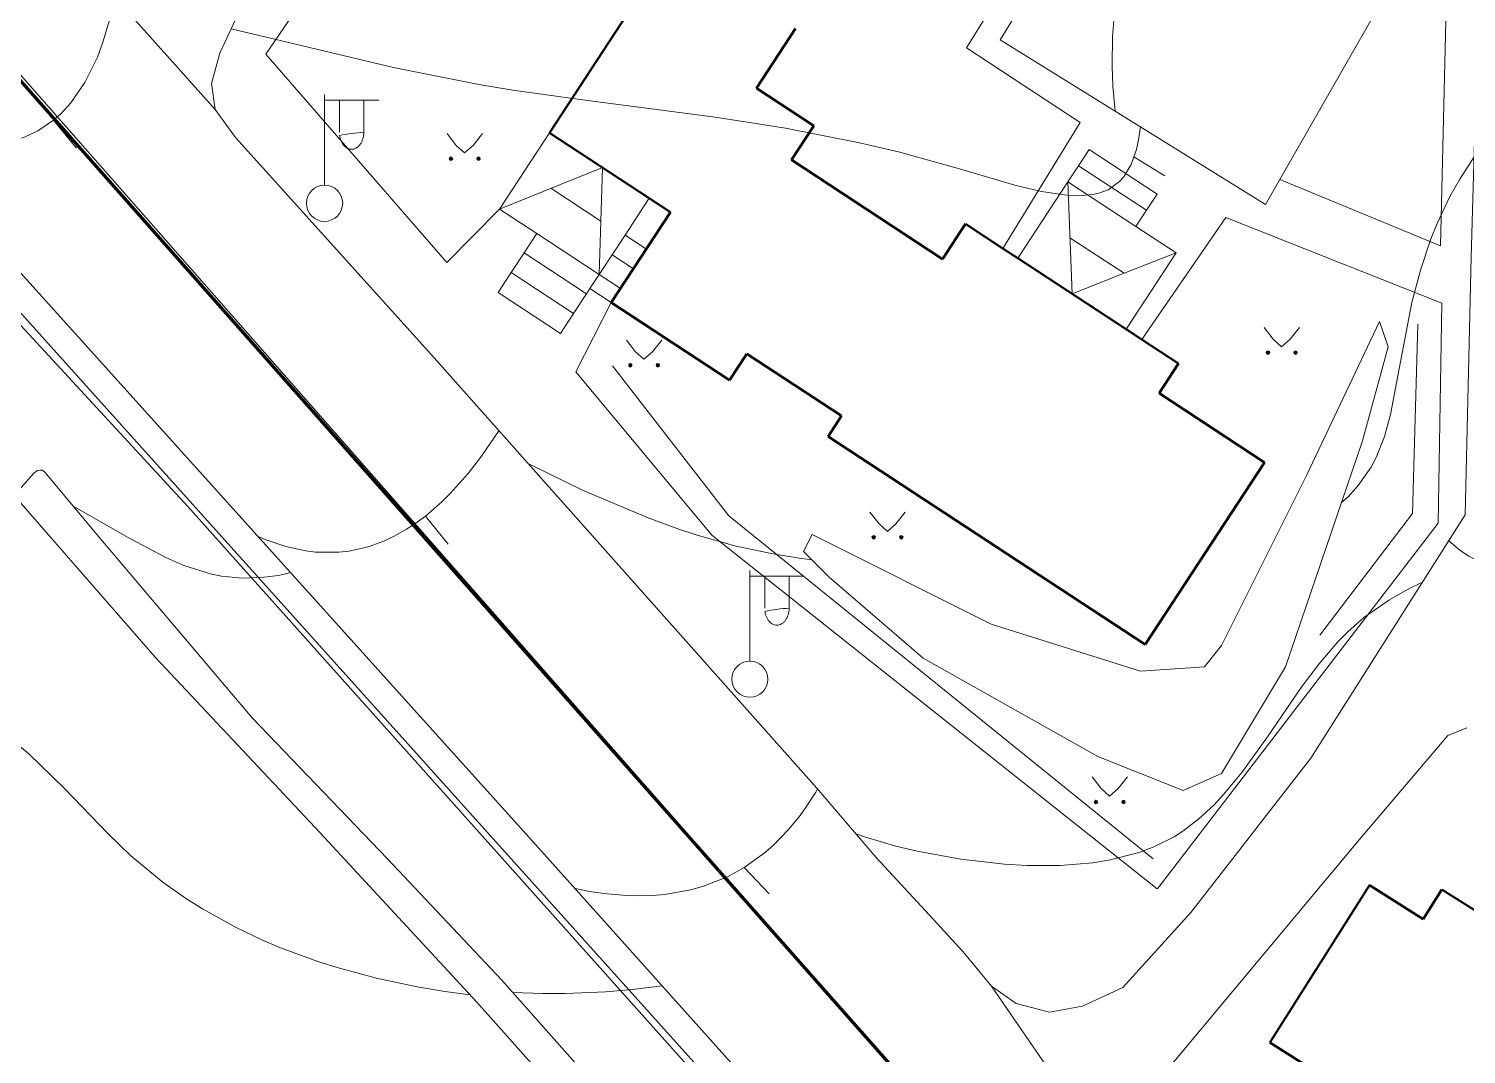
# Model space of a CAD drawing. Extents: x 1000 to 4000, y -5000 to -1000.
# Drawn here: x 1169 to 1248.3, y -4367.8 to -4311.2 of the extents above; entities that cross this region are included whole.
import ezdxf

# ---------------------------------------------------------------- set-up
doc = ezdxf.new("R2010")
doc.units = 0
doc.header["$MEASUREMENT"] = 0
for name, color, linetype in [('границы команд_1', 10, 'CONTINUOUS'), ('СЛОЙ_24', 7, 'CONTINUOUS'), ('СЛОЙ_3', 7, 'CONTINUOUS'), ('СЛОЙ_31', 7, 'CONTINUOUS'), ('СЛОЙ_37', 7, 'CONTINUOUS'), ('СЛОЙ_41', 7, 'CONTINUOUS'), ('СЛОЙ_44', 7, 'CONTINUOUS'), ('СЛОЙ_50', 7, 'CONTINUOUS'), ('СЛОЙ_51', 7, 'CONTINUOUS'), ('СЛОЙ_52', 7, 'CONTINUOUS'), ('СЛОЙ_6', 7, 'CONTINUOUS'), ('СЛОЙ_7', 7, 'CONTINUOUS')]:
    doc.layers.add(name, color=color, linetype=linetype)

# ---------------------------------------------------------------- blocks, each defined once
blk = doc.blocks.new('*U116')
at = {"layer": 'СЛОЙ_41', "color": 3, "linetype": 'Continuous'}
for points in [[(0.669, -0.347), (0.667, -0.328), (0.669, -0.309)], [(0.674, -0.365), (0.669, -0.309), (0.674, -0.29)], [(0.669, -0.347), (0.669, -0.309), (0.674, -0.365)], [(0.683, -0.382), (0.674, -0.29), (0.683, -0.274)], [(0.674, -0.365), (0.674, -0.29), (0.683, -0.382)], [(0.696, -0.397), (0.683, -0.274), (0.696, -0.259)], [(0.683, -0.382), (0.683, -0.274), (0.696, -0.397)], [(0.71, -0.409), (0.696, -0.259), (0.71, -0.247)], [(0.696, -0.397), (0.696, -0.259), (0.71, -0.409)], [(0.727, -0.418), (0.71, -0.247), (0.727, -0.238)], [(0.71, -0.409), (0.71, -0.247), (0.727, -0.418)], [(0.746, -0.423), (0.727, -0.238), (0.746, -0.232)], [(0.727, -0.418), (0.727, -0.238), (0.746, -0.423)], [(0.765, -0.425), (0.746, -0.232), (0.765, -0.23)], [(0.746, -0.423), (0.746, -0.232), (0.765, -0.425)]]:
    blk.add_solid(points, dxfattribs=at)
at = {"layer": 'СЛОЙ_41', "color": 3, "linetype": 'Continuous', "extrusion": (0, 0, -1)}
for points in [[(-0.765, -0.425), (-0.765, -0.23), (-0.784, -0.423)], [(-0.784, -0.423), (-0.765, -0.23), (-0.784, -0.232)], [(-0.784, -0.423), (-0.784, -0.232), (-0.802, -0.418)], [(-0.802, -0.418), (-0.784, -0.232), (-0.802, -0.238)], [(-0.802, -0.418), (-0.802, -0.238), (-0.819, -0.409)], [(-0.819, -0.409), (-0.802, -0.238), (-0.819, -0.247)], [(-0.819, -0.409), (-0.819, -0.247), (-0.834, -0.397)], [(-0.834, -0.397), (-0.819, -0.247), (-0.834, -0.259)], [(-0.834, -0.397), (-0.834, -0.259), (-0.846, -0.382)], [(-0.846, -0.382), (-0.834, -0.259), (-0.846, -0.274)], [(-0.846, -0.382), (-0.846, -0.274), (-0.855, -0.365)], [(-0.855, -0.365), (-0.846, -0.274), (-0.855, -0.29)], [(-0.855, -0.365), (-0.855, -0.29), (-0.86, -0.347)], [(-0.86, -0.347), (-0.855, -0.29), (-0.86, -0.309)], [(-0.86, -0.347), (-0.86, -0.309), (-0.862, -0.328)]]:
    blk.add_solid(points, dxfattribs=at)
blk = doc.blocks.new('*U117')
at = {"layer": 'СЛОЙ_41', "color": 3, "linetype": 'Continuous'}
for points in [[(-0.852, -0.347), (-0.854, -0.328), (-0.852, -0.309)], [(-0.847, -0.365), (-0.852, -0.309), (-0.847, -0.29)], [(-0.852, -0.347), (-0.852, -0.309), (-0.847, -0.365)], [(-0.838, -0.382), (-0.847, -0.29), (-0.838, -0.274)], [(-0.847, -0.365), (-0.847, -0.29), (-0.838, -0.382)], [(-0.825, -0.397), (-0.838, -0.274), (-0.825, -0.259)], [(-0.838, -0.382), (-0.838, -0.274), (-0.825, -0.397)], [(-0.811, -0.409), (-0.825, -0.259), (-0.811, -0.247)], [(-0.825, -0.397), (-0.825, -0.259), (-0.811, -0.409)], [(-0.794, -0.418), (-0.811, -0.247), (-0.794, -0.238)], [(-0.811, -0.409), (-0.811, -0.247), (-0.794, -0.418)], [(-0.775, -0.423), (-0.794, -0.238), (-0.775, -0.232)], [(-0.794, -0.418), (-0.794, -0.238), (-0.775, -0.423)], [(-0.756, -0.425), (-0.775, -0.232), (-0.756, -0.23)], [(-0.775, -0.423), (-0.775, -0.232), (-0.756, -0.425)]]:
    blk.add_solid(points, dxfattribs=at)
at = {"layer": 'СЛОЙ_41', "color": 3, "linetype": 'Continuous', "extrusion": (0, 0, -1)}
for points in [[(0.756, -0.425), (0.756, -0.23), (0.737, -0.423)], [(0.737, -0.423), (0.756, -0.23), (0.737, -0.232)], [(0.737, -0.423), (0.737, -0.232), (0.719, -0.418)], [(0.719, -0.418), (0.737, -0.232), (0.719, -0.238)], [(0.719, -0.418), (0.719, -0.238), (0.702, -0.409)], [(0.702, -0.409), (0.719, -0.238), (0.702, -0.247)], [(0.702, -0.409), (0.702, -0.247), (0.687, -0.397)], [(0.687, -0.397), (0.702, -0.247), (0.687, -0.259)], [(0.687, -0.397), (0.687, -0.259), (0.675, -0.382)], [(0.675, -0.382), (0.687, -0.259), (0.675, -0.274)], [(0.675, -0.382), (0.675, -0.274), (0.666, -0.365)], [(0.666, -0.365), (0.675, -0.274), (0.666, -0.29)], [(0.666, -0.365), (0.666, -0.29), (0.661, -0.347)], [(0.661, -0.347), (0.666, -0.29), (0.661, -0.309)], [(0.661, -0.347), (0.661, -0.309), (0.659, -0.328)]]:
    blk.add_solid(points, dxfattribs=at)

msp = doc.modelspace()

# ---------------------------------------------------------------- linework, layer by layer
at = {"layer": 'границы команд_1', "color": 6, "lineweight": 100}
msp.add_lwpolyline([(1196.4, -4143.603), (1121.31, -4268.85), (1148.592, -4291.085), (1154.907, -4298.689), (1232.111, -4386.007), (1363.196, -4532.866)], dxfattribs=at)
at = {"layer": 'СЛОЙ_24', "color": 253, "linetype": 'Continuous', "lineweight": 0}
for p, q in [((1226.991, -4316.397), (1222.732, -4323.342)), ((1194.953, -4321.17), (1192.052, -4324.12)), ((1201.125, -4326.326), (1199.179, -4330.14))]:
    msp.add_line(p, q, dxfattribs=at)
for points in [[(1237.203, -4320.926), (1222.583, -4311.837), (1232.95, -4295.047), (1233.83, -4292.514), (1234.491, -4289.596), (1234.998, -4286.661), (1234.283, -4281.894), (1234.044, -4279.988), (1234.105, -4275.943), (1241.259, -4264.602), (1249.594, -4251.306), (1252.003, -4248.755), (1258.45, -4244.289), (1262.204, -4244.219), (1264.613, -4243.439), (1266.455, -4242.376), (1267.817, -4240.942)], [(1237.993, -4319.544), (1246.858, -4323.198), (1247.408, -4299.869), (1248.008, -4278.355)], [(1222.102, -4364.017), (1223.456, -4364.973), (1225.288, -4365.451), (1227.119, -4365.132), (1229.349, -4364.096), (1233.092, -4359.962), (1239.703, -4351.46), (1248.234, -4338.025), (1248.564, -4323.82), (1249.769, -4281.301)], [(1182.063, -4312.62), (1183.3, -4310.824), (1189.65, -4302.639), (1199.127, -4290.451), (1202.289, -4285.816)], [(1140.011, -4293.018), (1197.119, -4356.393), (1221.766, -4383.923), (1229.394, -4392.026), (1248.246, -4412.645), (1271.309, -4439.345), (1296.754, -4467.776), (1338.053, -4514.04), (1371.169, -4551.182), (1379.309, -4558.796), (1391.69, -4567.954), (1407.425, -4577.584), (1417.641, -4584.282), (1425.489, -4588.743), (1445.734, -4600.431)], [(1245.721, -4306.025), (1237.993, -4319.544)], [(1226.991, -4316.397), (1220.71, -4312.277), (1223.511, -4307.751)], [(1180.398, -4310.71), (1179.534, -4312.564), (1179.08, -4314.249), (1179.279, -4315.683)], [(1192.052, -4324.12), (1182.063, -4312.62)], [(1179.279, -4315.683), (1180.39, -4317.23)], [(1158.684, -4316.919), (1177.776, -4337.572), (1205.612, -4368.717), (1245.739, -4415.433), (1246.712, -4414.605), (1271.996, -4443.13), (1294.808, -4469.487), (1336.12, -4515.765), (1369.313, -4552.994), (1377.604, -4560.749), (1389.579, -4569.328), (1408.966, -4581.23), (1417.531, -4586.512), (1424.175, -4590.438)], [(1180.39, -4317.23), (1191.204, -4329.206), (1212.467, -4353.103), (1215.732, -4356.927)], [(1237.993, -4319.544), (1237.203, -4320.926)], [(1230.391, -4328.368), (1235.019, -4321.637), (1246.946, -4326.353)], [(1231.233, -4358.653), (1231.358, -4358.516), (1246.741, -4338.485), (1246.946, -4326.353)], [(1231.233, -4358.653), (1206.669, -4339.161), (1199.179, -4330.14)], [(1242.379, -4355.963), (1247.267, -4350.2), (1248.312, -4349.783)], [(1231.964, -4368.423), (1242.379, -4355.963)], [(1215.732, -4356.927), (1218.678, -4360.113), (1220.51, -4362.105)], [(1220.51, -4362.105), (1222.102, -4364.017)]]:
    msp.add_lwpolyline(points, dxfattribs=at)
at = {"layer": 'СЛОЙ_3', "color": 253, "linetype": 'Continuous', "lineweight": 0}
for p, q in [((1185.309, -4319.851), (1185.309, -4314.851)), ((1185.309, -4317.851), (1185.309, -4314.851)), ((1185.309, -4315.165), (1188.309, -4315.165)), ((1186.13, -4316.933), (1186.13, -4315.165)), ((1187.472, -4316.933), (1187.472, -4315.165)), ((1208.769, -4346.095), (1208.769, -4341.095)), ((1208.769, -4344.095), (1208.769, -4341.095)), ((1208.769, -4341.409), (1211.769, -4341.409)), ((1209.59, -4343.177), (1209.59, -4341.409)), ((1210.932, -4343.177), (1210.932, -4341.409))]:
    msp.add_line(p, q, dxfattribs=at)
for points in [[(1187.472, -4316.933, -0.035191), (1187.459, -4317.117, -0.036545), (1187.421, -4317.294, -0.03934), (1187.359, -4317.457, -0.0437), (1187.276, -4317.6, -0.049642), (1187.174, -4317.717, -0.056748), (1187.058, -4317.804, -0.0637), (1186.932, -4317.858, -0.068204), (1186.801, -4317.876, -0.068204), (1186.67, -4317.858, -0.0637), (1186.544, -4317.804, -0.056748), (1186.428, -4317.717, -0.049642), (1186.326, -4317.6, -0.0437), (1186.243, -4317.457, -0.03934), (1186.181, -4317.294, -0.036545), (1186.143, -4317.117, -0.035191)], [(1210.932, -4343.177, -0.035191), (1210.919, -4343.361, -0.036545), (1210.881, -4343.538, -0.03934), (1210.819, -4343.701, -0.0437), (1210.736, -4343.844, -0.049642), (1210.634, -4343.961, -0.056748), (1210.518, -4344.048, -0.0637), (1210.392, -4344.102, -0.068204), (1210.261, -4344.12, -0.068204), (1210.13, -4344.102, -0.0637), (1210.004, -4344.048, -0.056748), (1209.888, -4343.961, -0.049642), (1209.786, -4343.844, -0.0437), (1209.703, -4343.701, -0.03934), (1209.641, -4343.538, -0.036545), (1209.603, -4343.361, -0.035191)]]:
    msp.add_lwpolyline(points, format="xyb", close=True, dxfattribs=at)
for centre in [(1185.309, -4320.851), (1208.769, -4347.095)]:
    msp.add_circle(centre, 1, dxfattribs=at)
at = {"layer": 'СЛОЙ_31', "color": 253, "linetype": 'Continuous', "lineweight": 0}
for points in [[(1168.182, -4336.97), (1169.278, -4335.741), (1169.471, -4335.586), (1169.598, -4335.565), (1169.731, -4335.572), (1169.881, -4335.671), (1172.852, -4339.248), (1181.326, -4349.222), (1188.773, -4357.003), (1195.095, -4363.685), (1206.907, -4377.021), (1214.887, -4386.283), (1222.464, -4395.03), (1232.024, -4406.199), (1244.964, -4421.097), (1250, -4426.947)], [(1250, -4429.523), (1244.941, -4423.718), (1234.452, -4411.672), (1224.252, -4399.916), (1214.486, -4388.692), (1206.409, -4379.38), (1200.776, -4372.835), (1193.715, -4364.902), (1185.066, -4355.571), (1175.966, -4345.89), (1168.182, -4336.97)]]:
    msp.add_lwpolyline(points, dxfattribs=at)
at = {"layer": 'СЛОЙ_37', "color": 253, "linetype": 'Continuous', "lineweight": 0}
for points in [[(1243.498, -4327.362), (1243.969, -4328.773), (1242.557, -4333.948), (1238.322, -4346.414), (1234.793, -4352.294), (1232.675, -4353.235), (1227.97, -4351.353), (1218.324, -4345.943), (1213.148, -4341.474), (1211.736, -4340.063), (1212.207, -4339.122)], [(1212.207, -4339.122), (1222.088, -4344.062), (1230.323, -4346.649), (1233.852, -4346.414), (1234.793, -4345.238), (1239.498, -4335.829), (1243.498, -4327.362)]]:
    msp.add_lwpolyline(points, dxfattribs=at)
at = {"layer": 'СЛОЙ_41', "color": 253, "linetype": 'Continuous', "lineweight": 0}
for p, q in [((1192.068, -4317.007), (1192.578, -4317.657)), ((1194.018, -4317.007), (1193.508, -4317.657)), ((1192.578, -4317.657), (1193.038, -4318.067)), ((1193.508, -4317.657), (1193.038, -4318.067)), ((1245.324, -4337.957), (1245.616, -4327.519)), ((1201.959, -4328.393), (1202.469, -4329.043)), ((1203.909, -4328.393), (1203.399, -4329.043)), ((1202.469, -4329.043), (1202.929, -4329.453)), ((1203.399, -4329.043), (1202.929, -4329.453)), ((1201.198, -4329.811), (1207.617, -4338.085)), ((1215.385, -4337.883), (1215.895, -4338.533)), ((1217.335, -4337.883), (1216.825, -4338.533)), ((1240.217, -4344.673), (1245.324, -4337.957)), ((1207.617, -4338.085), (1231.021, -4357.011)), ((1215.895, -4338.533), (1216.355, -4338.943)), ((1216.825, -4338.533), (1216.355, -4338.943)), ((1227.644, -4352.483), (1228.154, -4353.133)), ((1229.594, -4352.483), (1229.084, -4353.133)), ((1228.154, -4353.133), (1228.614, -4353.543)), ((1229.084, -4353.133), (1228.614, -4353.543))]:
    msp.add_line(p, q, dxfattribs=at)
for points in [[(1237.13, -4327.7), (1237.64, -4328.35), (1238.1, -4328.76)], [(1239.08, -4327.7), (1238.57, -4328.35), (1238.1, -4328.76)]]:
    msp.add_lwpolyline(points, dxfattribs=at)
for centre in [(1192.282, -4318.395), (1193.803, -4318.395), (1237.344, -4329.088), (1238.865, -4329.088), (1202.173, -4329.783), (1203.694, -4329.783), (1215.599, -4339.271), (1217.12, -4339.271), (1227.858, -4353.871), (1229.379, -4353.871)]:
    msp.add_circle(centre, 0.0976, dxfattribs=at)
for points in [[(1192.186, -4318.414), (1192.184, -4318.395), (1192.186, -4318.376)], [(1192.191, -4318.432), (1192.186, -4318.376), (1192.191, -4318.358)], [(1192.186, -4318.414), (1192.186, -4318.376), (1192.191, -4318.432)], [(1192.2, -4318.449), (1192.191, -4318.358), (1192.2, -4318.341)], [(1192.191, -4318.432), (1192.191, -4318.358), (1192.2, -4318.449)], [(1192.213, -4318.464), (1192.2, -4318.341), (1192.213, -4318.326)], [(1192.2, -4318.449), (1192.2, -4318.341), (1192.213, -4318.464)], [(1192.227, -4318.476), (1192.213, -4318.326), (1192.227, -4318.314)], [(1192.213, -4318.464), (1192.213, -4318.326), (1192.227, -4318.476)], [(1192.244, -4318.485), (1192.227, -4318.314), (1192.244, -4318.305)], [(1192.227, -4318.476), (1192.227, -4318.314), (1192.244, -4318.485)], [(1192.263, -4318.491), (1192.244, -4318.305), (1192.263, -4318.299)], [(1192.244, -4318.485), (1192.244, -4318.305), (1192.263, -4318.491)], [(1192.282, -4318.493), (1192.263, -4318.299), (1192.282, -4318.297)], [(1192.263, -4318.491), (1192.263, -4318.299), (1192.282, -4318.493)], [(1193.707, -4318.414), (1193.705, -4318.395), (1193.707, -4318.376)], [(1193.712, -4318.432), (1193.707, -4318.376), (1193.712, -4318.358)], [(1193.707, -4318.414), (1193.707, -4318.376), (1193.712, -4318.432)], [(1193.721, -4318.449), (1193.712, -4318.358), (1193.721, -4318.341)], [(1193.712, -4318.432), (1193.712, -4318.358), (1193.721, -4318.449)], [(1193.734, -4318.464), (1193.721, -4318.341), (1193.734, -4318.326)], [(1193.721, -4318.449), (1193.721, -4318.341), (1193.734, -4318.464)], [(1193.748, -4318.476), (1193.734, -4318.326), (1193.748, -4318.314)], [(1193.734, -4318.464), (1193.734, -4318.326), (1193.748, -4318.476)], [(1193.765, -4318.485), (1193.748, -4318.314), (1193.765, -4318.305)], [(1193.748, -4318.476), (1193.748, -4318.314), (1193.765, -4318.485)], [(1193.784, -4318.491), (1193.765, -4318.305), (1193.784, -4318.299)], [(1193.765, -4318.485), (1193.765, -4318.305), (1193.784, -4318.491)], [(1193.803, -4318.493), (1193.784, -4318.299), (1193.803, -4318.297)], [(1193.784, -4318.491), (1193.784, -4318.299), (1193.803, -4318.493)], [(1202.077, -4329.802), (1202.075, -4329.783), (1202.077, -4329.763)], [(1202.083, -4329.82), (1202.077, -4329.763), (1202.083, -4329.745)], [(1202.077, -4329.802), (1202.077, -4329.763), (1202.083, -4329.82)], [(1202.092, -4329.837), (1202.083, -4329.745), (1202.092, -4329.728)], [(1202.083, -4329.82), (1202.083, -4329.745), (1202.092, -4329.837)], [(1202.104, -4329.852), (1202.092, -4329.728), (1202.104, -4329.714)], [(1202.092, -4329.837), (1202.092, -4329.728), (1202.104, -4329.852)], [(1202.119, -4329.864), (1202.104, -4329.714), (1202.119, -4329.701)], [(1202.104, -4329.852), (1202.104, -4329.714), (1202.119, -4329.864)], [(1202.136, -4329.873), (1202.119, -4329.701), (1202.136, -4329.692)], [(1202.119, -4329.864), (1202.119, -4329.701), (1202.136, -4329.873)], [(1202.154, -4329.878), (1202.136, -4329.692), (1202.154, -4329.687)], [(1202.136, -4329.873), (1202.136, -4329.692), (1202.154, -4329.878)], [(1202.173, -4329.88), (1202.154, -4329.687), (1202.173, -4329.685)], [(1202.154, -4329.878), (1202.154, -4329.687), (1202.173, -4329.88)], [(1203.598, -4329.802), (1203.596, -4329.783), (1203.598, -4329.763)], [(1203.604, -4329.82), (1203.598, -4329.763), (1203.604, -4329.745)], [(1203.598, -4329.802), (1203.598, -4329.763), (1203.604, -4329.82)], [(1203.613, -4329.837), (1203.604, -4329.745), (1203.613, -4329.728)], [(1203.604, -4329.82), (1203.604, -4329.745), (1203.613, -4329.837)], [(1203.625, -4329.852), (1203.613, -4329.728), (1203.625, -4329.714)], [(1203.613, -4329.837), (1203.613, -4329.728), (1203.625, -4329.852)], [(1203.64, -4329.864), (1203.625, -4329.714), (1203.64, -4329.701)], [(1203.625, -4329.852), (1203.625, -4329.714), (1203.64, -4329.864)], [(1203.657, -4329.873), (1203.64, -4329.701), (1203.657, -4329.692)], [(1203.64, -4329.864), (1203.64, -4329.701), (1203.657, -4329.873)], [(1203.675, -4329.878), (1203.657, -4329.692), (1203.675, -4329.687)], [(1203.657, -4329.873), (1203.657, -4329.692), (1203.675, -4329.878)], [(1203.694, -4329.88), (1203.675, -4329.687), (1203.694, -4329.685)], [(1203.675, -4329.878), (1203.675, -4329.687), (1203.694, -4329.88)], [(1215.503, -4339.29), (1215.501, -4339.271), (1215.503, -4339.252)], [(1215.508, -4339.308), (1215.503, -4339.252), (1215.508, -4339.234)], [(1215.503, -4339.29), (1215.503, -4339.252), (1215.508, -4339.308)], [(1215.517, -4339.325), (1215.508, -4339.234), (1215.517, -4339.217)], [(1215.508, -4339.308), (1215.508, -4339.234), (1215.517, -4339.325)], [(1215.53, -4339.34), (1215.517, -4339.217), (1215.53, -4339.202)], [(1215.517, -4339.325), (1215.517, -4339.217), (1215.53, -4339.34)], [(1215.544, -4339.352), (1215.53, -4339.202), (1215.544, -4339.19)], [(1215.53, -4339.34), (1215.53, -4339.202), (1215.544, -4339.352)], [(1215.561, -4339.361), (1215.544, -4339.19), (1215.561, -4339.181)], [(1215.544, -4339.352), (1215.544, -4339.19), (1215.561, -4339.361)], [(1215.58, -4339.367), (1215.561, -4339.181), (1215.58, -4339.175)], [(1215.561, -4339.361), (1215.561, -4339.181), (1215.58, -4339.367)], [(1215.599, -4339.369), (1215.58, -4339.175), (1215.599, -4339.173)], [(1215.58, -4339.367), (1215.58, -4339.175), (1215.599, -4339.369)], [(1217.024, -4339.29), (1217.022, -4339.271), (1217.024, -4339.252)], [(1217.029, -4339.308), (1217.024, -4339.252), (1217.029, -4339.234)], [(1217.024, -4339.29), (1217.024, -4339.252), (1217.029, -4339.308)], [(1217.038, -4339.325), (1217.029, -4339.234), (1217.038, -4339.217)], [(1217.029, -4339.308), (1217.029, -4339.234), (1217.038, -4339.325)], [(1217.051, -4339.34), (1217.038, -4339.217), (1217.051, -4339.202)], [(1217.038, -4339.325), (1217.038, -4339.217), (1217.051, -4339.34)], [(1217.065, -4339.352), (1217.051, -4339.202), (1217.065, -4339.19)], [(1217.051, -4339.34), (1217.051, -4339.202), (1217.065, -4339.352)], [(1217.082, -4339.361), (1217.065, -4339.19), (1217.082, -4339.181)], [(1217.065, -4339.352), (1217.065, -4339.19), (1217.082, -4339.361)], [(1217.101, -4339.367), (1217.082, -4339.181), (1217.101, -4339.175)], [(1217.082, -4339.361), (1217.082, -4339.181), (1217.101, -4339.367)], [(1217.12, -4339.369), (1217.101, -4339.175), (1217.12, -4339.173)], [(1217.101, -4339.367), (1217.101, -4339.175), (1217.12, -4339.369)], [(1227.762, -4353.89), (1227.76, -4353.871), (1227.762, -4353.852)], [(1227.767, -4353.908), (1227.762, -4353.852), (1227.767, -4353.834)], [(1227.762, -4353.89), (1227.762, -4353.852), (1227.767, -4353.908)], [(1227.776, -4353.925), (1227.767, -4353.834), (1227.776, -4353.817)], [(1227.767, -4353.908), (1227.767, -4353.834), (1227.776, -4353.925)], [(1227.789, -4353.94), (1227.776, -4353.817), (1227.789, -4353.802)], [(1227.776, -4353.925), (1227.776, -4353.817), (1227.789, -4353.94)], [(1227.803, -4353.952), (1227.789, -4353.802), (1227.803, -4353.79)], [(1227.789, -4353.94), (1227.789, -4353.802), (1227.803, -4353.952)], [(1227.82, -4353.961), (1227.803, -4353.79), (1227.82, -4353.781)], [(1227.803, -4353.952), (1227.803, -4353.79), (1227.82, -4353.961)], [(1227.839, -4353.967), (1227.82, -4353.781), (1227.839, -4353.775)], [(1227.82, -4353.961), (1227.82, -4353.781), (1227.839, -4353.967)], [(1227.858, -4353.969), (1227.839, -4353.775), (1227.858, -4353.773)], [(1227.839, -4353.967), (1227.839, -4353.775), (1227.858, -4353.969)], [(1229.283, -4353.89), (1229.281, -4353.871), (1229.283, -4353.852)], [(1229.288, -4353.908), (1229.283, -4353.852), (1229.288, -4353.834)], [(1229.283, -4353.89), (1229.283, -4353.852), (1229.288, -4353.908)], [(1229.297, -4353.925), (1229.288, -4353.834), (1229.297, -4353.817)], [(1229.288, -4353.908), (1229.288, -4353.834), (1229.297, -4353.925)], [(1229.31, -4353.94), (1229.297, -4353.817), (1229.31, -4353.802)], [(1229.297, -4353.925), (1229.297, -4353.817), (1229.31, -4353.94)], [(1229.324, -4353.952), (1229.31, -4353.802), (1229.324, -4353.79)], [(1229.31, -4353.94), (1229.31, -4353.802), (1229.324, -4353.952)], [(1229.341, -4353.961), (1229.324, -4353.79), (1229.341, -4353.781)], [(1229.324, -4353.952), (1229.324, -4353.79), (1229.341, -4353.961)], [(1229.36, -4353.967), (1229.341, -4353.781), (1229.36, -4353.775)], [(1229.341, -4353.961), (1229.341, -4353.781), (1229.36, -4353.967)], [(1229.379, -4353.969), (1229.36, -4353.775), (1229.379, -4353.773)], [(1229.36, -4353.967), (1229.36, -4353.775), (1229.379, -4353.969)]]:
    msp.add_solid(points, dxfattribs=at)
at = {"layer": 'СЛОЙ_41', "color": 253, "linetype": 'Continuous', "lineweight": 0, "extrusion": (0, 0, -1)}
for points in [[(-1192.282, -4318.493), (-1192.282, -4318.297), (-1192.301, -4318.491)], [(-1192.301, -4318.491), (-1192.282, -4318.297), (-1192.301, -4318.299)], [(-1192.301, -4318.491), (-1192.301, -4318.299), (-1192.319, -4318.485)], [(-1192.319, -4318.485), (-1192.301, -4318.299), (-1192.319, -4318.305)], [(-1192.319, -4318.485), (-1192.319, -4318.305), (-1192.336, -4318.476)], [(-1192.336, -4318.476), (-1192.319, -4318.305), (-1192.336, -4318.314)], [(-1192.336, -4318.476), (-1192.336, -4318.314), (-1192.351, -4318.464)], [(-1192.351, -4318.464), (-1192.336, -4318.314), (-1192.351, -4318.326)], [(-1192.351, -4318.464), (-1192.351, -4318.326), (-1192.363, -4318.449)], [(-1192.363, -4318.449), (-1192.351, -4318.326), (-1192.363, -4318.341)], [(-1192.363, -4318.449), (-1192.363, -4318.341), (-1192.372, -4318.432)], [(-1192.372, -4318.432), (-1192.363, -4318.341), (-1192.372, -4318.358)], [(-1192.372, -4318.432), (-1192.372, -4318.358), (-1192.377, -4318.414)], [(-1192.377, -4318.414), (-1192.372, -4318.358), (-1192.377, -4318.376)], [(-1192.377, -4318.414), (-1192.377, -4318.376), (-1192.379, -4318.395)], [(-1193.803, -4318.493), (-1193.803, -4318.297), (-1193.822, -4318.491)], [(-1193.822, -4318.491), (-1193.803, -4318.297), (-1193.822, -4318.299)], [(-1193.822, -4318.491), (-1193.822, -4318.299), (-1193.84, -4318.485)], [(-1193.84, -4318.485), (-1193.822, -4318.299), (-1193.84, -4318.305)], [(-1193.84, -4318.485), (-1193.84, -4318.305), (-1193.857, -4318.476)], [(-1193.857, -4318.476), (-1193.84, -4318.305), (-1193.857, -4318.314)], [(-1193.857, -4318.476), (-1193.857, -4318.314), (-1193.872, -4318.464)], [(-1193.872, -4318.464), (-1193.857, -4318.314), (-1193.872, -4318.326)], [(-1193.872, -4318.464), (-1193.872, -4318.326), (-1193.884, -4318.449)], [(-1193.884, -4318.449), (-1193.872, -4318.326), (-1193.884, -4318.341)], [(-1193.884, -4318.449), (-1193.884, -4318.341), (-1193.893, -4318.432)], [(-1193.893, -4318.432), (-1193.884, -4318.341), (-1193.893, -4318.358)], [(-1193.893, -4318.432), (-1193.893, -4318.358), (-1193.898, -4318.414)], [(-1193.898, -4318.414), (-1193.893, -4318.358), (-1193.898, -4318.376)], [(-1193.898, -4318.414), (-1193.898, -4318.376), (-1193.9, -4318.395)], [(-1202.173, -4329.88), (-1202.173, -4329.685), (-1202.192, -4329.878)], [(-1202.192, -4329.878), (-1202.173, -4329.685), (-1202.192, -4329.687)], [(-1202.192, -4329.878), (-1202.192, -4329.687), (-1202.21, -4329.873)], [(-1202.21, -4329.873), (-1202.192, -4329.687), (-1202.21, -4329.692)], [(-1202.21, -4329.873), (-1202.21, -4329.692), (-1202.227, -4329.864)], [(-1202.227, -4329.864), (-1202.21, -4329.692), (-1202.227, -4329.701)], [(-1202.227, -4329.864), (-1202.227, -4329.701), (-1202.242, -4329.852)], [(-1202.242, -4329.852), (-1202.227, -4329.701), (-1202.242, -4329.714)], [(-1202.242, -4329.852), (-1202.242, -4329.714), (-1202.254, -4329.837)], [(-1202.254, -4329.837), (-1202.242, -4329.714), (-1202.254, -4329.728)], [(-1202.254, -4329.837), (-1202.254, -4329.728), (-1202.263, -4329.82)], [(-1202.263, -4329.82), (-1202.254, -4329.728), (-1202.263, -4329.745)], [(-1202.263, -4329.82), (-1202.263, -4329.745), (-1202.269, -4329.802)], [(-1202.269, -4329.802), (-1202.263, -4329.745), (-1202.269, -4329.763)], [(-1202.269, -4329.802), (-1202.269, -4329.763), (-1202.271, -4329.783)], [(-1203.694, -4329.88), (-1203.694, -4329.685), (-1203.713, -4329.878)], [(-1203.713, -4329.878), (-1203.694, -4329.685), (-1203.713, -4329.687)], [(-1203.713, -4329.878), (-1203.713, -4329.687), (-1203.731, -4329.873)], [(-1203.731, -4329.873), (-1203.713, -4329.687), (-1203.731, -4329.692)], [(-1203.731, -4329.873), (-1203.731, -4329.692), (-1203.748, -4329.864)], [(-1203.748, -4329.864), (-1203.731, -4329.692), (-1203.748, -4329.701)], [(-1203.748, -4329.864), (-1203.748, -4329.701), (-1203.763, -4329.852)], [(-1203.763, -4329.852), (-1203.748, -4329.701), (-1203.763, -4329.714)], [(-1203.763, -4329.852), (-1203.763, -4329.714), (-1203.775, -4329.837)], [(-1203.775, -4329.837), (-1203.763, -4329.714), (-1203.775, -4329.728)], [(-1203.775, -4329.837), (-1203.775, -4329.728), (-1203.784, -4329.82)], [(-1203.784, -4329.82), (-1203.775, -4329.728), (-1203.784, -4329.745)], [(-1203.784, -4329.82), (-1203.784, -4329.745), (-1203.79, -4329.802)], [(-1203.79, -4329.802), (-1203.784, -4329.745), (-1203.79, -4329.763)], [(-1203.79, -4329.802), (-1203.79, -4329.763), (-1203.792, -4329.783)], [(-1215.599, -4339.369), (-1215.599, -4339.173), (-1215.618, -4339.367)], [(-1215.618, -4339.367), (-1215.599, -4339.173), (-1215.618, -4339.175)], [(-1215.618, -4339.367), (-1215.618, -4339.175), (-1215.636, -4339.361)], [(-1215.636, -4339.361), (-1215.618, -4339.175), (-1215.636, -4339.181)], [(-1215.636, -4339.361), (-1215.636, -4339.181), (-1215.653, -4339.352)], [(-1215.653, -4339.352), (-1215.636, -4339.181), (-1215.653, -4339.19)], [(-1215.653, -4339.352), (-1215.653, -4339.19), (-1215.668, -4339.34)], [(-1215.668, -4339.34), (-1215.653, -4339.19), (-1215.668, -4339.202)], [(-1215.668, -4339.34), (-1215.668, -4339.202), (-1215.68, -4339.325)], [(-1215.68, -4339.325), (-1215.668, -4339.202), (-1215.68, -4339.217)], [(-1215.68, -4339.325), (-1215.68, -4339.217), (-1215.689, -4339.308)], [(-1215.689, -4339.308), (-1215.68, -4339.217), (-1215.689, -4339.234)], [(-1215.689, -4339.308), (-1215.689, -4339.234), (-1215.694, -4339.29)], [(-1215.694, -4339.29), (-1215.689, -4339.234), (-1215.694, -4339.252)], [(-1215.694, -4339.29), (-1215.694, -4339.252), (-1215.696, -4339.271)], [(-1217.12, -4339.369), (-1217.12, -4339.173), (-1217.139, -4339.367)], [(-1217.139, -4339.367), (-1217.12, -4339.173), (-1217.139, -4339.175)], [(-1217.139, -4339.367), (-1217.139, -4339.175), (-1217.157, -4339.361)], [(-1217.157, -4339.361), (-1217.139, -4339.175), (-1217.157, -4339.181)], [(-1217.157, -4339.361), (-1217.157, -4339.181), (-1217.174, -4339.352)], [(-1217.174, -4339.352), (-1217.157, -4339.181), (-1217.174, -4339.19)], [(-1217.174, -4339.352), (-1217.174, -4339.19), (-1217.189, -4339.34)], [(-1217.189, -4339.34), (-1217.174, -4339.19), (-1217.189, -4339.202)], [(-1217.189, -4339.34), (-1217.189, -4339.202), (-1217.201, -4339.325)], [(-1217.201, -4339.325), (-1217.189, -4339.202), (-1217.201, -4339.217)], [(-1217.201, -4339.325), (-1217.201, -4339.217), (-1217.21, -4339.308)], [(-1217.21, -4339.308), (-1217.201, -4339.217), (-1217.21, -4339.234)], [(-1217.21, -4339.308), (-1217.21, -4339.234), (-1217.215, -4339.29)], [(-1217.215, -4339.29), (-1217.21, -4339.234), (-1217.215, -4339.252)], [(-1217.215, -4339.29), (-1217.215, -4339.252), (-1217.217, -4339.271)], [(-1227.858, -4353.969), (-1227.858, -4353.773), (-1227.877, -4353.967)], [(-1227.877, -4353.967), (-1227.858, -4353.773), (-1227.877, -4353.775)], [(-1227.877, -4353.967), (-1227.877, -4353.775), (-1227.895, -4353.961)], [(-1227.895, -4353.961), (-1227.877, -4353.775), (-1227.895, -4353.781)], [(-1227.895, -4353.961), (-1227.895, -4353.781), (-1227.912, -4353.952)], [(-1227.912, -4353.952), (-1227.895, -4353.781), (-1227.912, -4353.79)], [(-1227.912, -4353.952), (-1227.912, -4353.79), (-1227.927, -4353.94)], [(-1227.927, -4353.94), (-1227.912, -4353.79), (-1227.927, -4353.802)], [(-1227.927, -4353.94), (-1227.927, -4353.802), (-1227.939, -4353.925)], [(-1227.939, -4353.925), (-1227.927, -4353.802), (-1227.939, -4353.817)], [(-1227.939, -4353.925), (-1227.939, -4353.817), (-1227.948, -4353.908)], [(-1227.948, -4353.908), (-1227.939, -4353.817), (-1227.948, -4353.834)], [(-1227.948, -4353.908), (-1227.948, -4353.834), (-1227.953, -4353.89)], [(-1227.953, -4353.89), (-1227.948, -4353.834), (-1227.953, -4353.852)], [(-1227.953, -4353.89), (-1227.953, -4353.852), (-1227.955, -4353.871)], [(-1229.379, -4353.969), (-1229.379, -4353.773), (-1229.398, -4353.967)], [(-1229.398, -4353.967), (-1229.379, -4353.773), (-1229.398, -4353.775)], [(-1229.398, -4353.967), (-1229.398, -4353.775), (-1229.416, -4353.961)], [(-1229.416, -4353.961), (-1229.398, -4353.775), (-1229.416, -4353.781)], [(-1229.416, -4353.961), (-1229.416, -4353.781), (-1229.433, -4353.952)], [(-1229.433, -4353.952), (-1229.416, -4353.781), (-1229.433, -4353.79)], [(-1229.433, -4353.952), (-1229.433, -4353.79), (-1229.448, -4353.94)], [(-1229.448, -4353.94), (-1229.433, -4353.79), (-1229.448, -4353.802)], [(-1229.448, -4353.94), (-1229.448, -4353.802), (-1229.46, -4353.925)], [(-1229.46, -4353.925), (-1229.448, -4353.802), (-1229.46, -4353.817)], [(-1229.46, -4353.925), (-1229.46, -4353.817), (-1229.469, -4353.908)], [(-1229.469, -4353.908), (-1229.46, -4353.817), (-1229.469, -4353.834)], [(-1229.469, -4353.908), (-1229.469, -4353.834), (-1229.474, -4353.89)], [(-1229.474, -4353.89), (-1229.469, -4353.834), (-1229.474, -4353.852)], [(-1229.474, -4353.89), (-1229.474, -4353.852), (-1229.476, -4353.871)]]:
    msp.add_solid(points, dxfattribs=at)
at = {"layer": 'СЛОЙ_44', "color": 253, "linetype": 'Continuous', "lineweight": 0}
msp.add_lwpolyline([(1000, -4450.294), (1087.062, -4317.227), (1114.078, -4276.498), (1162.403, -4320.077), (1355.822, -4535.298)], dxfattribs=at)
at = {"layer": 'СЛОЙ_50', "color": 253, "linetype": 'Continuous', "lineweight": 0}
for p, q in [((1170.354, -4316.269), (1171.636, -4317.805)), ((1190.872, -4338.098), (1192.126, -4339.656)), ((1208.455, -4357.485), (1209.832, -4358.935))]:
    msp.add_line(p, q, dxfattribs=at)
for points in [[(1240.854, -4287.154), (1240.287, -4287.712), (1238.712, -4289.392), (1237.247, -4291.136), (1236.326, -4292.337), (1234.605, -4294.839), (1233.034, -4297.483), (1232.315, -4298.852), (1231.334, -4300.955), (1230.486, -4303.109), (1230.118, -4304.202), (1229.502, -4306.413), (1229.259, -4307.529), (1228.982, -4309.213), (1228.775, -4311.653), (1228.757, -4313.294), (1228.795, -4314.396), (1228.911, -4315.771)], [(1174.182, -4307.469), (1173.896, -4308.995), (1173.646, -4310.079), (1173.087, -4311.974), (1172.777, -4312.792), (1172.094, -4314.194), (1171.322, -4315.313), (1170.756, -4315.92), (1170.354, -4316.269), (1169.493, -4316.848), (1168.761, -4317.202), (1167.707, -4317.543), (1167.147, -4317.657), (1165.959, -4317.771), (1164.238, -4317.688), (1163.319, -4317.546), (1162.603, -4317.396), (1161.785, -4317.181)], [(1230.308, -4316.64), (1230.233, -4317.246), (1230.091, -4317.878), (1229.945, -4318.294), (1229.799, -4318.71), (1229.403, -4319.385), (1229.161, -4319.658), (1228.524, -4320.102), (1228.026, -4320.288), (1227.664, -4320.368), (1226.878, -4320.432), (1226.239, -4320.407), (1224.86, -4320.204), (1223.385, -4319.849), (1220.326, -4318.944), (1216.964, -4318.021), (1214.821, -4317.512), (1210.734, -4316.701), (1206.85, -4316.094), (1199.407, -4315.137), (1195.702, -4314.613), (1193.823, -4314.302), (1189.117, -4313.361), (1180.155, -4311.232)], [(1229.945, -4318.294), (1231.652, -4319.336)], [(1248.721, -4318.294), (1247.923, -4319.523), (1247.384, -4320.486), (1246.673, -4321.968), (1246.332, -4322.812), (1245.755, -4324.54), (1245.292, -4326.316), (1244.578, -4329.982), (1244.104, -4332.506), (1243.773, -4333.719), (1243.321, -4334.866), (1243.037, -4335.406), (1242.33, -4336.419), (1241.766, -4337.042), (1241.398, -4337.36)], [(1181.648, -4339.224), (1182.042, -4339.399), (1183.165, -4339.784), (1184.268, -4340.022), (1184.813, -4340.087), (1186.096, -4340.093), (1186.658, -4340.028), (1187.398, -4339.878), (1187.765, -4339.776), (1188.581, -4339.478), (1189.119, -4339.228), (1189.827, -4338.831), (1190.178, -4338.605), (1190.872, -4338.098), (1191.783, -4337.307), (1192.233, -4336.863), (1193.228, -4335.745), (1193.96, -4334.798), (1194.918, -4333.391), (1194.922, -4333.385)], [(1196.548, -4335.212), (1196.643, -4335.265), (1199.541, -4336.668), (1203.156, -4338.202), (1204.8, -4338.805), (1205.86, -4339.154), (1207.939, -4339.738), (1210.035, -4340.19), (1211.483, -4340.431), (1212.188, -4340.515)], [(1183.444, -4341.218), (1182.761, -4341.372), (1181.963, -4341.475), (1180.786, -4341.519), (1179.633, -4341.418), (1179.067, -4341.31), (1177.544, -4340.824), (1176.551, -4340.382), (1174.604, -4339.353), (1171.447, -4337.556)], [(1247.325, -4339.457), (1247.95, -4340.008), (1248.423, -4340.314), (1249.058, -4340.619), (1249.376, -4340.728), (1250.097, -4340.865), (1250.987, -4340.83), (1251.435, -4340.729), (1252.036, -4340.508), (1252.841, -4340.059), (1253.15, -4339.879), (1253.295, -4339.791)], [(1214.615, -4355.619), (1215.094, -4355.795), (1216.824, -4356.303), (1217.993, -4356.581), (1220.4, -4357.015), (1222.821, -4357.294), (1224.052, -4357.367), (1225.893, -4357.371), (1227.696, -4357.221), (1228.572, -4357.08), (1230.252, -4356.646), (1231.046, -4356.346), (1232.168, -4355.782), (1232.643, -4355.481), (1233.54, -4354.798), (1234.376, -4354.019), (1234.903, -4353.455), (1235.905, -4352.238), (1237.319, -4350.266), (1239.179, -4347.56), (1240.157, -4346.259), (1241.202, -4345.043), (1241.758, -4344.479), (1242.642, -4343.7), (1244.051, -4342.721), (1245.052, -4342.149), (1245.875, -4341.74)], [(1167.402, -4349.899), (1168.997, -4351.209), (1170.972, -4353.119), (1173.379, -4355.633), (1174.599, -4356.813), (1176.405, -4358.305), (1177.688, -4359.207), (1178.577, -4359.768), (1180.431, -4360.795), (1181.884, -4361.485), (1182.88, -4361.907), (1184.938, -4362.663), (1185.997, -4362.999), (1188.171, -4363.586), (1190.413, -4364.066), (1191.942, -4364.328), (1193.345, -4364.503)], [(1212.506, -4353.148), (1212.407, -4353.322), (1211.84, -4354.198), (1211.543, -4354.608), (1210.921, -4355.375), (1210.035, -4356.284), (1209.567, -4356.69), (1208.455, -4357.485), (1207.527, -4357.993), (1206.21, -4358.515), (1205.518, -4358.708), (1204.066, -4358.962), (1203.392, -4359.018), (1202.466, -4359.037), (1201.991, -4359.023), (1200.893, -4358.935), (1200.043, -4358.816), (1199.129, -4358.639)], [(1195.708, -4364.378), (1197.326, -4364.437), (1198.607, -4364.431), (1200.825, -4364.334), (1202.302, -4364.21), (1203.939, -4364.01)]]:
    msp.add_lwpolyline(points, dxfattribs=at)
at = {"layer": 'СЛОЙ_51', "color": 253, "linetype": 'Continuous', "lineweight": 0}
msp.add_lwpolyline([(1121.31, -4268.85), (1148.592, -4291.085), (1216.497, -4368.313), (1324.307, -4490.488), (1379.939, -4551.266)], dxfattribs=at)
at = {"layer": 'СЛОЙ_52', "color": 253, "linetype": 'Continuous', "lineweight": 0}
for p, q in [((1171.659, -4307.154), (1179.279, -4315.683)), ((1222.102, -4364.017), (1229.768, -4375.181))]:
    msp.add_line(p, q, dxfattribs=at)
at = {"layer": 'СЛОЙ_6', "color": 253, "linetype": 'Continuous', "lineweight": 50}
for p, q in [((1211.29, -4311.221), (1209.132, -4314.51)), ((1209.132, -4314.51), (1212.289, -4316.582)), ((1212.289, -4316.582), (1211.058, -4318.459)), ((1211.058, -4318.459), (1219.396, -4323.93)), ((1204.396, -4321.341), (1201.125, -4326.326)), ((1220.669, -4321.988), (1219.396, -4323.93)), ((1201.125, -4326.326), (1207.642, -4330.601)), ((1208.598, -4329.147), (1207.642, -4330.601)), ((1208.598, -4329.147), (1213.829, -4332.58)), ((1232.412, -4329.694), (1231.342, -4331.324)), ((1231.342, -4331.324), (1237.16, -4335.142)), ((1213.829, -4332.58), (1213.09, -4333.706)), ((1213.09, -4333.706), (1230.572, -4345.179)), ((1237.16, -4335.142), (1230.572, -4345.179)), ((1242.94, -4358.447), (1245.905, -4360.324)), ((1246.941, -4358.687), (1245.905, -4360.324)), ((1237.444, -4367.135), (1240.269, -4368.923))]:
    msp.add_line(p, q, dxfattribs=at)
at = {"layer": 'СЛОЙ_6', "color": 253, "linetype": 'Continuous', "lineweight": 40}
for points in [[(1201.967, -4310.475), (1197.717, -4316.958)], [(1197.717, -4316.958), (1203.222, -4320.571)], [(1203.222, -4320.571), (1204.396, -4321.341)], [(1220.669, -4321.988), (1222.732, -4323.342)], [(1222.732, -4323.342), (1223.55, -4323.879)], [(1223.55, -4323.879), (1229.525, -4327.8)], [(1229.525, -4327.8), (1230.391, -4328.368)], [(1230.391, -4328.368), (1232.412, -4329.694)], [(1242.94, -4358.447), (1237.444, -4367.135)], [(1246.941, -4358.687), (1248.716, -4359.811)]]:
    msp.add_lwpolyline(points, dxfattribs=at)
at = {"layer": 'СЛОЙ_7', "color": 253, "linetype": 'Continuous', "lineweight": 0}
for p, q in [((1194.953, -4321.17), (1197.717, -4316.958)), ((1227.481, -4317.888), (1226.898, -4318.777)), ((1231.227, -4320.346), (1227.481, -4317.888)), ((1194.953, -4321.17), (1200.64, -4318.876)), ((1200.64, -4318.876), (1200.549, -4321.829)), ((1226.898, -4318.777), (1226.314, -4319.666)), ((1230.644, -4321.235), (1226.898, -4318.777)), ((1223.55, -4323.879), (1226.314, -4319.666)), ((1226.314, -4319.666), (1230.06, -4322.124)), ((1226.314, -4319.666), (1226.541, -4325.841)), ((1197.796, -4320.023), (1200.549, -4321.829)), ((1203.222, -4320.571), (1201.885, -4322.608)), ((1230.644, -4321.235), (1231.227, -4320.346)), ((1197.013, -4322.522), (1194.953, -4321.17)), ((1230.06, -4322.124), (1230.644, -4321.235)), ((1200.549, -4321.829), (1200.458, -4324.782)), ((1230.06, -4322.124), (1232.289, -4323.587)), ((1197.013, -4322.522), (1196.313, -4323.589)), ((1200.458, -4324.782), (1197.013, -4322.522)), ((1201.885, -4322.608), (1201.171, -4323.695)), ((1201.885, -4322.608), (1203.059, -4323.379)), ((1226.427, -4322.754), (1229.415, -4324.714)), ((1196.313, -4323.589), (1195.6, -4324.676)), ((1196.313, -4323.589), (1199.757, -4325.85)), ((1201.171, -4323.695), (1200.458, -4324.782)), ((1201.171, -4323.695), (1202.346, -4324.466)), ((1229.415, -4324.714), (1232.289, -4323.587)), ((1229.525, -4327.8), (1232.289, -4323.587)), ((1195.6, -4324.676), (1194.886, -4325.763)), ((1195.6, -4324.676), (1199.044, -4326.937)), ((1199.951, -4325.555), (1200.458, -4324.782)), ((1200.458, -4324.782), (1201.632, -4325.553)), ((1226.541, -4325.841), (1229.415, -4324.714)), ((1194.886, -4325.763), (1198.331, -4328.024)), ((1199.044, -4326.937), (1199.757, -4325.85)), ((1199.757, -4325.85), (1199.951, -4325.555)), ((1199.951, -4325.555), (1201.125, -4326.326)), ((1198.331, -4328.024), (1199.044, -4326.937))]:
    msp.add_line(p, q, dxfattribs=at)

# ---------------------------------------------------------------- block references
at = {"layer": 'СЛОЙ_41', "color": 253, "linetype": 'Continuous', "lineweight": 0}
for name in ['*U117', '*U116']:
    msp.add_blockref(name, (1238.1, -4328.76), dxfattribs=at)

doc.saveas('drawing.dxf')
